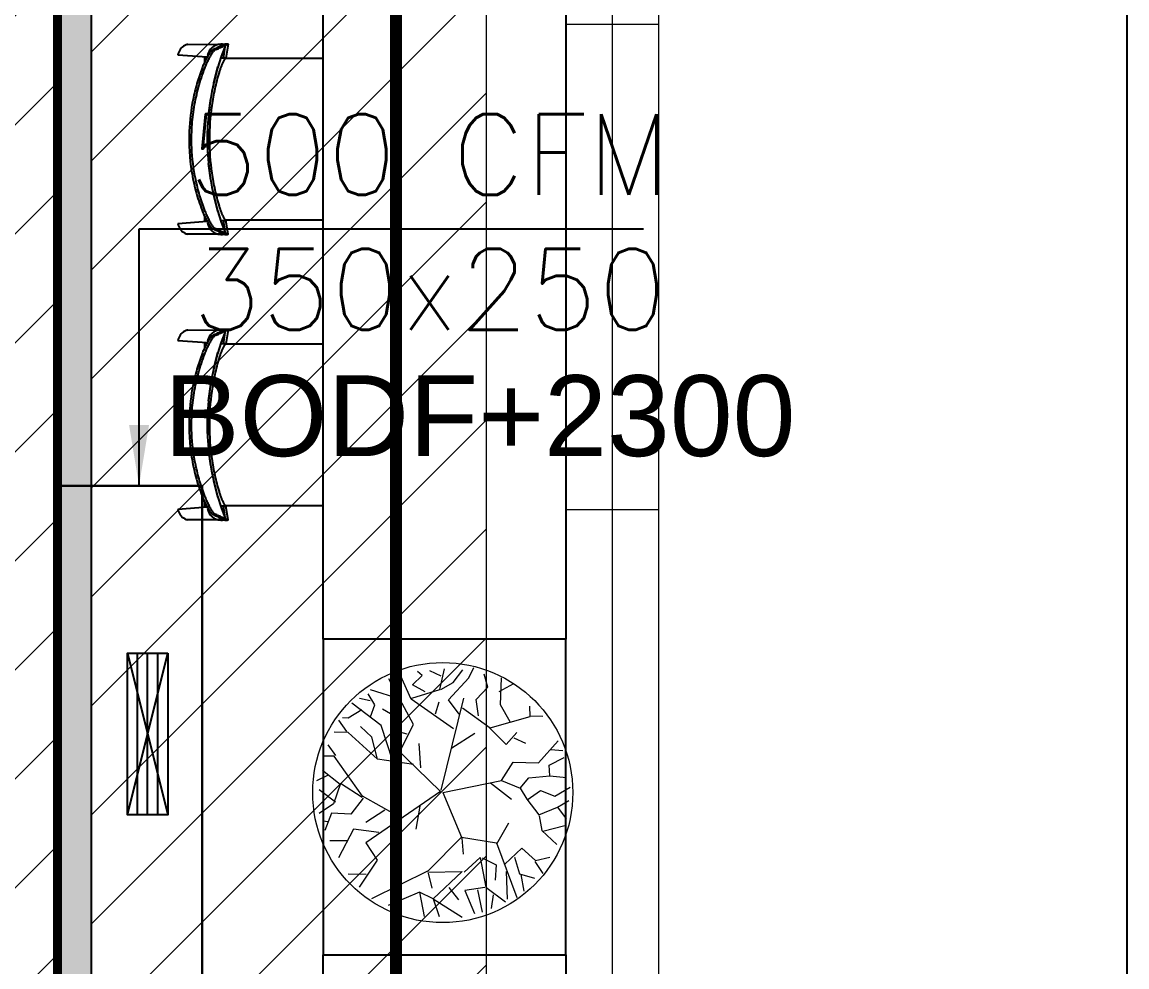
# Model space of a CAD drawing. Header units: millimetres. Extents: x 148480 to 578986, y 39883 to 155062.
# Drawn here: x 255545 to 258276, y 116538 to 118873 of the extents above; entities that cross this region are included whole.
import ezdxf

# ---------------------------------------------------------------- set-up
doc = ezdxf.new("R2010")
doc.units = ezdxf.units.MM
for name, pattern in [('CENTER', [2, 1.25, -0.25, 0.25, -0.25]), ('CONTINU', [0]), ('HIDDEN', [0.375, 0.25, -0.125])]:
    doc.linetypes.add(name, pattern=pattern)
for name, color, linetype in [('CEN', 252, 'CENTER'), ('HATCH', 8, 'Continuous'), ('Hatch 01_UC', 7, 'Continuous'), ('I - MODULAR', 44, 'Continuous'), ('Layer2', 4, 'Continuous'), ('Layer4', 6, 'Continuous'), ('M HVAC DRAIN PIPE', 30, 'Continuous'), ('M-HVAC ELLIPTICAL DUCT', 6, 'Continuous'), ('M-HVAC VRV PIPE', 4, 'Continuous'), ('M-HVAC-BOF', 6, 'Continuous'), ('M-HVAC-GRILLE', 30, 'Continuous'), ('M-HVAC-SUPPLY AIR DUCT', 4, 'Continuous'), ('M-HVAC-TEXT', 7, 'Continuous')]:
    doc.layers.add(name, color=color, linetype=linetype)
for name, color, linetype, lineweight, true_color in [('glass', 7, 'Continuous', 0, 0x0000d6), ('I-01$0$i-plants', 7, 'Continuous', 13, 0x86b300), ('LinearLight', 7, 'Continuous', 5, 0xb41f08)]:
    doc.layers.add(name, color=color, linetype=linetype, lineweight=lineweight, true_color=true_color)
doc.layers.add('HVAC EA DUCT', color=1, linetype='Continuous', lineweight=30)
doc.styles.add('ARAIL', font='arial.ttf')
doc.styles.add('R', font='romans.shx')
doc.styles.add('ROMAND', font='romand__.ttf')
doc.dimstyles.new('Vayucon', dxfattribs={"dimtxt": 200, "dimasz": 150, "dimexe": 0, "dimexo": 0, "dimgap": 9e-05, "dimtad": 1, "dimdec": 0, "dimrnd": 5, "dimzin": 0, "dimdsep": 46, "dimtxsty": 'ROMAND', "dimcen": 90, "dimclrd": 42, "dimclre": 8, "dimclrt": 7, "dimadec": 0, "dimazin": 0, "dimtfac": 1, "dimtdec": 0, "dimtofl": 0, "dimtmove": 1, "dimatfit": 0, "dimfxl": 1, "dimtolj": 1, "dimtzin": 0, "dimarcsym": 0})

# ---------------------------------------------------------------- blocks, each defined once
blk = doc.blocks.new('GFC1')
at = {"layer": 'CEN', "color": 8, "linetype": 'HIDDEN', "lineweight": 0, "ltscale": 1500}
blk.add_lwpolyline([(329102.2, 115433.7), (329102.2, 121385.2)], dxfattribs=at)
at = {"layer": 'DEFPOINTS', "color": 8, "linetype": 'Continuous'}
blk.add_lwpolyline([(330908.9, 62386.8), (289636.8, 62386.8), (289636.8, 144736.9), (330908.9, 144736.9)], close=True, dxfattribs=at)
at = {"layer": 'glass', "color": 8, "linetype": 'Continuous'}
for p, q in [((329522.2, 122978.3), (329522.2, 113853.7)), ((329636.5, 122978.3), (329636.5, 113853.7)), ((329750.9, 122978.3), (329750.9, 113853.7)), ((329750.9, 119853.7), (329522.2, 119853.7)), ((329750.9, 118653.7), (329522.2, 118653.7))]:
    blk.add_line(p, q, dxfattribs=at)
at = {"layer": 'I - MODULAR', "color": 8, "linetype": 'Continuous'}
for p, q in [((328587.4, 119804.1), (328666.4, 119804.6)), ((328657.2, 119804.3), (328667.3, 119804.7)), ((328668.7, 119804.7), (328672.9, 119804.7)), ((328672.9, 119804.7), (328668.7, 119804.7)), ((328673.9, 119802.5), (328680.5, 119802.4)), ((328680.5, 119802.4), (328673.9, 119802.5)), ((328686.8, 119804.6), (328681.3, 119770.3)), ((328635, 119772.2), (328562.8, 119777.9)), ((328629.5, 119761.3), (328629.5, 119772.6)), ((328922.2, 119769.6), (328677.5, 119769.6)), ((328681.3, 119770.3), (328681, 119769.6)), ((328651.3, 119708.8), (328661.9, 119749.2)), ((328638.5, 119629.3), (328643.9, 119670.7)), ((328636.1, 119548.7), (328636.1, 119590.6)), ((328643.9, 119468.6), (328638.5, 119510)), ((328661.8, 119390.7), (328651.3, 119430.5)), ((328562.8, 119361.4), (328635, 119367.1)), ((328629.5, 119366.7), (328629.5, 119378)), ((328680.3, 119335.2), (328675.5, 119369.6)), ((328922.2, 119369.6), (328677.5, 119369.6)), ((328681, 119369.6), (328681.3, 119369)), ((328686.8, 119334.7), (328681.3, 119369)), ((328666.4, 119334.7), (328587.4, 119335.2)), ((328667.3, 119334.6), (328657.2, 119335)), ((328672.9, 119334.6), (328668.7, 119334.6)), ((328668.7, 119334.6), (328672.9, 119334.6)), ((328680.5, 119336.9), (328673.9, 119336.8)), ((328673.9, 119336.8), (328680.5, 119336.9)), ((328587.4, 119097.9), (328666.4, 119098.4)), ((328657.2, 119098.1), (328667.3, 119098.5)), ((328668.7, 119098.5), (328672.9, 119098.5)), ((328672.9, 119098.5), (328668.7, 119098.5)), ((328673.9, 119096.3), (328680.5, 119096.2)), ((328680.5, 119096.2), (328673.9, 119096.3)), ((328686.8, 119098.4), (328681.3, 119064.1)), ((328635, 119066), (328562.8, 119071.7)), ((328629.5, 119055.1), (328629.5, 119066.4)), ((328922.2, 119063.5), (328677.5, 119063.5)), ((328681.3, 119064.1), (328681, 119063.5)), ((328651.3, 119002.6), (328661.9, 119043)), ((328638.5, 118923.1), (328643.9, 118964.5)), ((328636.1, 118842.6), (328636.1, 118884.4)), ((328643.9, 118762.4), (328638.5, 118803.8)), ((328661.8, 118684.5), (328651.3, 118724.3)), ((328629.5, 118660.5), (328629.5, 118671.8)), ((328562.8, 118655.2), (328635, 118660.9)), ((328680.3, 118629), (328675.5, 118663.5)), ((328922.2, 118663.5), (328677.5, 118663.5)), ((328681, 118663.5), (328681.3, 118662.8)), ((328686.8, 118628.5), (328681.3, 118662.8)), ((328666.4, 118628.5), (328587.4, 118629)), ((328667.3, 118628.4), (328657.2, 118628.8)), ((328672.9, 118628.4), (328668.7, 118628.4)), ((328668.7, 118628.4), (328672.9, 118628.4)), ((328680.5, 118630.7), (328673.9, 118630.6)), ((328673.9, 118630.6), (328680.5, 118630.7))]:
    blk.add_line(p, q, dxfattribs=at)
for points in [[(328922.2, 118334.2), (328922.2, 120734.2), (329522.2, 120734.2), (329522.2, 118334.2)], [(328922.2, 117553.7), (329522.2, 117553.7), (329522.2, 118334.2), (328922.2, 118334.2)], [(328922.2, 115153.7), (328922.2, 117553.7), (329522.2, 117553.7), (329522.2, 115153.7)]]:
    blk.add_lwpolyline(points, close=True, dxfattribs=at)
at = {"layer": 'I - MODULAR', "color": 8, "linetype": 'Continuous', "flags": 128}
for points in [[(328675.2, 119769.6), (328680.1, 119803.7), (328680.2, 119804.1)], [(328675.2, 119063.5), (328680.1, 119097.5), (328680.2, 119097.9)]]:
    blk.add_lwpolyline(points, dxfattribs=at)
at = {"layer": 'I - MODULAR', "color": 8, "linetype": 'Continuous'}
for centre, radius, start, end in [((328594.3, 119773), 31.9, 116.628, 171.1714), ((328594.3, 119773), 31.9, 102.4221, 116.628), ((328668.7, 119772.1), 32.6, 90, 172.4198), ((328668.7, 119772.1), 32.6, 90, 172.4198), ((328594.3, 119366.3), 31.9, 188.8286, 243.372), ((328668.7, 119367.2), 32.6, 187.5802, 270), ((328668.7, 119367.2), 32.6, 187.5802, 270), ((328594.3, 119366.3), 31.9, 243.372, 257.5779), ((328594.3, 119066.8), 31.9, 116.628, 171.1714), ((328594.3, 119066.8), 31.9, 102.4221, 116.628), ((328668.7, 119065.9), 32.6, 90, 172.4198), ((328668.7, 119065.9), 32.6, 90, 172.4198), ((328594.3, 118660.1), 31.9, 188.8286, 243.372), ((328668.7, 118661), 32.6, 187.5802, 270), ((328668.7, 118661), 32.6, 187.5802, 270), ((328594.3, 118660.1), 31.9, 243.372, 257.5779)]:
    blk.add_arc(centre, radius, start, end, dxfattribs=at)
for centre in [(329244.9, 119569.6), (329244.9, 118863.5)]:
    blk.add_ellipse(centre, major_axis=(0, 618.5), ratio=0.984957, start_param=1.184993, end_param=1.9566, dxfattribs=at)
for points, knots in [([(328647.5, 119790.3), (328646.8, 119790), (328645.6, 119788.8), (328643.3, 119785.8), (328641.3, 119783), (328639.5, 119780.2), (328638, 119777.7), (328636.8, 119775.7), (328635.6, 119773.6), (328634, 119770.6), (328632, 119766.7), (328629.6, 119761.7), (328626.3, 119754.7), (328624.1, 119749.1), (328622.6, 119745.4)], [0, 0, 0, 0, 0.166667, 0.25, 0.333333, 0.416667, 0.458333, 0.5, 0.541667, 0.583333, 0.666667, 0.75, 0.833333, 1, 1, 1, 1]), ([(328629.3, 119745.4), (328630.8, 119749.1), (328633.1, 119754.7), (328636.3, 119761.7), (328638.8, 119766.7), (328640.8, 119770.6), (328642.5, 119773.5), (328643.7, 119775.7), (328644.8, 119777.7), (328646.4, 119780.2), (328648.2, 119783), (328650.2, 119785.8), (328652.5, 119788.8), (328653.8, 119790), (328654.4, 119790.3)], [0, 0, 0, 0, 0.166667, 0.25, 0.333333, 0.416667, 0.458333, 0.5, 0.541667, 0.583333, 0.666667, 0.75, 0.833333, 1, 1, 1, 1]), ([(328672.2, 119801.6), (328670, 119800.6), (328664.9, 119798.1), (328656.7, 119794.3), (328650.6, 119791.6), (328647.5, 119790.3)], [0.0693294, 0.0693294, 0.0693294, 0.0693294, 0.3333333, 0.6666667, 1, 1, 1, 1]), ([(328680, 119769.6), (328679.8, 119769.6), (328679.1, 119769), (328677.6, 119766.7), (328676.2, 119764.1), (328675, 119761.8), (328673.7, 119759.2), (328672.4, 119756.3), (328671, 119753.1), (328669.2, 119748.6), (328666.9, 119742.5), (328665.3, 119737.3), (328664.5, 119734.6)], [0, 0, 0, 0, 0.142857, 0.285714, 0.357143, 0.428571, 0.5, 0.571429, 0.642857, 0.714286, 0.857143, 1, 1, 1, 1]), ([(328681.2, 119770.3), (328681, 119770.2), (328678.8, 119770.1), (328673.2, 119770), (328669.8, 119770)], [-0.6666667, -0.6666667, -0.6666667, -0.6666667, -0.3333333, -0.0366578, -0.0366578, -0.0366578, -0.0366578]), ([(328622.6, 119745.4), (328617.9, 119732.9), (328609.5, 119707.7), (328596.7, 119656), (328587.7, 119583.1), (328592.4, 119506.3), (328606.5, 119441.1), (328616.7, 119409.5), (328622.6, 119393.9)], [0, 0, 0, 0, 0.111111, 0.222222, 0.444444, 0.722222, 0.861111, 1, 1, 1, 1]), ([(328629.3, 119393.9), (328624.6, 119406.4), (328616, 119431.6), (328603, 119483.3), (328596.1, 119539.6), (328596.7, 119599.6), (328602.3, 119649.3), (328613, 119698.2), (328623.4, 119729.8), (328629.3, 119745.4)], [0, 0, 0, 0, 0.111111, 0.222222, 0.444444, 0.583333, 0.722222, 0.861111, 1, 1, 1, 1]), ([(328664.5, 119734.6), (328660.5, 119721.3), (328653.6, 119694.3), (328643.6, 119639.3), (328638.6, 119569.6), (328643.6, 119499.9), (328653.6, 119445), (328660.5, 119418), (328664.5, 119404.6)], [0, 0, 0, 0, 0.125, 0.25, 0.5, 0.75, 0.875, 1, 1, 1, 1]), ([(328622.6, 119393.9), (328624.1, 119390.2), (328626.3, 119384.6), (328629.6, 119377.6), (328632, 119372.6), (328634, 119368.7), (328635.6, 119365.7), (328636.8, 119363.6), (328638, 119361.6), (328639.5, 119359.1), (328641.3, 119356.3), (328643.3, 119353.4), (328645.6, 119350.5), (328646.8, 119349.3), (328647.5, 119349)], [0, 0, 0, 0, 0.166667, 0.25, 0.333333, 0.416667, 0.458333, 0.5, 0.541667, 0.583333, 0.666667, 0.75, 0.833333, 1, 1, 1, 1]), ([(328654.4, 119349), (328653.8, 119349.3), (328652.5, 119350.5), (328650.2, 119353.4), (328648.2, 119356.3), (328646.4, 119359.1), (328644.8, 119361.6), (328643.7, 119363.6), (328642.5, 119365.7), (328640.8, 119368.7), (328638.8, 119372.6), (328636.3, 119377.6), (328633.1, 119384.6), (328630.8, 119390.2), (328629.3, 119393.9)], [0, 0, 0, 0, 0.166667, 0.25, 0.333333, 0.416667, 0.458333, 0.5, 0.541667, 0.583333, 0.666667, 0.75, 0.833333, 1, 1, 1, 1]), ([(328664.5, 119404.6), (328665.3, 119402), (328666.9, 119396.8), (328669.2, 119390.7), (328671, 119386.2), (328672.4, 119383), (328673.7, 119380.1), (328675, 119377.5), (328676.2, 119375.2), (328677.6, 119372.6), (328679.1, 119370.3), (328679.8, 119369.6), (328680, 119369.6)], [0, 0, 0, 0, 0.142857, 0.285714, 0.357143, 0.428571, 0.5, 0.571429, 0.642857, 0.714286, 0.857143, 1, 1, 1, 1]), ([(328669.8, 119369.3), (328673.2, 119369.2), (328678.8, 119369.2), (328681, 119369.1), (328681.2, 119369)], [-0.9633418, -0.9633418, -0.9633418, -0.9633418, -0.6666667, -0.3333333, -0.3333333, -0.3333333, -0.3333333]), ([(328647.5, 119349), (328650.6, 119347.7), (328656.7, 119344.9), (328664.9, 119341.2), (328670, 119338.7), (328672.2, 119337.7)], [0, 0, 0, 0, 0.3333333, 0.6666667, 0.9304775, 0.9304775, 0.9304775, 0.9304775]), ([(328672.1, 119338.1), (328672.1, 119338), (328672.3, 119337.8), (328672.7, 119337.5), (328673.3, 119337), (328673.8, 119336.7), (328674.1, 119336.5)], [-0.3333333, -0.3333333, -0.3333333, -0.3333333, -0.2916667, -0.25, -0.1666667, 0, 0, 0, 0]), ([(328647.5, 119084.1), (328646.8, 119083.8), (328645.6, 119082.6), (328643.3, 119079.7), (328641.3, 119076.8), (328639.5, 119074), (328638, 119071.5), (328636.8, 119069.5), (328635.6, 119067.4), (328634, 119064.4), (328632, 119060.5), (328629.6, 119055.5), (328626.3, 119048.5), (328624.1, 119042.9), (328622.6, 119039.2)], [0, 0, 0, 0, 0.166667, 0.25, 0.333333, 0.416667, 0.458333, 0.5, 0.541667, 0.583333, 0.666667, 0.75, 0.833333, 1, 1, 1, 1]), ([(328629.3, 119039.2), (328630.8, 119042.9), (328633.1, 119048.5), (328636.3, 119055.5), (328638.8, 119060.5), (328640.8, 119064.4), (328642.5, 119067.4), (328643.7, 119069.5), (328644.8, 119071.5), (328646.4, 119074), (328648.2, 119076.8), (328650.2, 119079.7), (328652.5, 119082.6), (328653.8, 119083.8), (328654.4, 119084.1)], [0, 0, 0, 0, 0.166667, 0.25, 0.333333, 0.416667, 0.458333, 0.5, 0.541667, 0.583333, 0.666667, 0.75, 0.833333, 1, 1, 1, 1]), ([(328672.2, 119095.4), (328670, 119094.4), (328664.9, 119091.9), (328656.7, 119088.2), (328650.6, 119085.5), (328647.5, 119084.1)], [0.0693294, 0.0693294, 0.0693294, 0.0693294, 0.3333333, 0.6666667, 1, 1, 1, 1]), ([(328680, 119063.5), (328679.8, 119063.5), (328679.1, 119062.8), (328677.6, 119060.5), (328676.2, 119057.9), (328675, 119055.6), (328673.7, 119053), (328672.4, 119050.1), (328671, 119046.9), (328669.2, 119042.4), (328666.9, 119036.3), (328665.3, 119031.1), (328664.5, 119028.5)], [0, 0, 0, 0, 0.142857, 0.285714, 0.357143, 0.428571, 0.5, 0.571429, 0.642857, 0.714286, 0.857143, 1, 1, 1, 1]), ([(328681.2, 119064.1), (328681, 119064), (328678.8, 119064), (328673.2, 119063.9), (328669.8, 119063.8)], [-0.6666667, -0.6666667, -0.6666667, -0.6666667, -0.3333333, -0.0366578, -0.0366578, -0.0366578, -0.0366578]), ([(328622.6, 119039.2), (328617.9, 119026.7), (328609.5, 119001.5), (328596.7, 118949.8), (328587.7, 118876.9), (328592.4, 118800.1), (328606.5, 118734.9), (328616.7, 118703.3), (328622.6, 118687.7)], [0, 0, 0, 0, 0.111111, 0.222222, 0.444444, 0.722222, 0.861111, 1, 1, 1, 1]), ([(328629.3, 118687.7), (328624.6, 118700.2), (328616, 118725.4), (328603, 118777.1), (328596.1, 118833.5), (328596.7, 118893.5), (328602.3, 118943.1), (328613, 118992), (328623.4, 119023.6), (328629.3, 119039.2)], [0, 0, 0, 0, 0.111111, 0.222222, 0.444444, 0.583333, 0.722222, 0.861111, 1, 1, 1, 1]), ([(328664.5, 119028.5), (328660.5, 119015.1), (328653.6, 118988.1), (328643.6, 118933.2), (328638.6, 118863.5), (328643.6, 118793.8), (328653.6, 118738.8), (328660.5, 118711.9), (328664.5, 118698.5)], [0, 0, 0, 0, 0.125, 0.25, 0.5, 0.75, 0.875, 1, 1, 1, 1]), ([(328664.5, 118698.5), (328665.3, 118695.9), (328666.9, 118690.7), (328669.2, 118684.5), (328671, 118680), (328672.4, 118676.9), (328673.7, 118673.9), (328675, 118671.3), (328676.2, 118669), (328677.6, 118666.4), (328679.1, 118664.1), (328679.8, 118663.5), (328680, 118663.5)], [0, 0, 0, 0, 0.142857, 0.285714, 0.357143, 0.428571, 0.5, 0.571429, 0.642857, 0.714286, 0.857143, 1, 1, 1, 1]), ([(328622.6, 118687.7), (328624.1, 118684), (328626.3, 118678.4), (328629.6, 118671.4), (328632, 118666.4), (328634, 118662.5), (328635.6, 118659.5), (328636.8, 118657.4), (328638, 118655.4), (328639.5, 118652.9), (328641.3, 118650.1), (328643.3, 118647.3), (328645.6, 118644.3), (328646.8, 118643.1), (328647.5, 118642.8)], [0, 0, 0, 0, 0.166667, 0.25, 0.333333, 0.416667, 0.458333, 0.5, 0.541667, 0.583333, 0.666667, 0.75, 0.833333, 1, 1, 1, 1]), ([(328654.4, 118642.8), (328653.8, 118643.1), (328652.5, 118644.3), (328650.2, 118647.3), (328648.2, 118650.1), (328646.4, 118652.9), (328644.8, 118655.4), (328643.7, 118657.4), (328642.5, 118659.6), (328640.8, 118662.5), (328638.8, 118666.4), (328636.3, 118671.4), (328633.1, 118678.4), (328630.8, 118684), (328629.3, 118687.7)], [0, 0, 0, 0, 0.166667, 0.25, 0.333333, 0.416667, 0.458333, 0.5, 0.541667, 0.583333, 0.666667, 0.75, 0.833333, 1, 1, 1, 1]), ([(328647.5, 118642.8), (328650.6, 118641.5), (328656.7, 118638.8), (328664.9, 118635), (328670, 118632.6), (328672.2, 118631.5)], [0, 0, 0, 0, 0.3333333, 0.6666667, 0.9304775, 0.9304775, 0.9304775, 0.9304775]), ([(328669.8, 118663.1), (328673.2, 118663.1), (328678.8, 118663), (328681, 118662.9), (328681.2, 118662.8)], [-0.9633418, -0.9633418, -0.9633418, -0.9633418, -0.6666667, -0.3333333, -0.3333333, -0.3333333, -0.3333333]), ([(328672.1, 118631.9), (328672.1, 118631.8), (328672.3, 118631.6), (328672.7, 118631.3), (328673.3, 118630.8), (328673.8, 118630.5), (328674.1, 118630.3)], [-0.3333333, -0.3333333, -0.3333333, -0.3333333, -0.2916667, -0.25, -0.1666667, 0, 0, 0, 0])]:
    blk.add_open_spline(points, degree=3, knots=knots, dxfattribs=at)
for points in [[(328654.4, 119790.3), (328657.5, 119791.6), (328663.5, 119794.3), (328672.2, 119798.4), (328677.8, 119801), (328680.5, 119802.4)], [(328672.9, 119804.7), (328675.1, 119804.7), (328678.5, 119804.7), (328680.7, 119804.6), (328680.2, 119804.6), (328679.4, 119804.6)], [(328673.1, 119802.2), (328673.5, 119802.4), (328673.8, 119802.6), (328674.1, 119802.8)], [(328675.7, 119803.2), (328675.2, 119802.9), (328674.6, 119802.7), (328673.9, 119802.5)], [(328674.1, 119802.8), (328674.8, 119803.2), (328676.3, 119803.6), (328677.4, 119803.8), (328677.8, 119803.8)], [(328679.4, 119804.6), (328679.2, 119804.6), (328678.6, 119804.5), (328677.8, 119804.1), (328677.3, 119803.9)], [(328677.8, 119803.8), (328678.9, 119803.9), (328680.4, 119804), (328680.3, 119804.2), (328679.9, 119804.3)], [(328686, 119804.6), (328686.7, 119804.6), (328687.2, 119804.6), (328684.8, 119804.7), (328681.3, 119804.7), (328679, 119804.7)], [(328680.5, 119802.4), (328681.2, 119802.6), (328682.4, 119803.1), (328683.5, 119803.6), (328684, 119803.9)], [(328684, 119803.9), (328684.4, 119804.1), (328685.2, 119804.5), (328685.7, 119804.6), (328686, 119804.6)], [(328678.7, 119769.6), (328680, 119769.6), (328681.5, 119769.6), (328680.8, 119769.6), (328680, 119769.6)], [(328680, 119369.6), (328680.8, 119369.6), (328681.5, 119369.6), (328680, 119369.6), (328678.7, 119369.6)], [(328680.5, 119336.9), (328677.8, 119338.2), (328672.2, 119340.9), (328663.5, 119345), (328657.5, 119347.7), (328654.4, 119349)], [(328679.4, 119334.7), (328680.2, 119334.7), (328680.7, 119334.7), (328678.5, 119334.6), (328675.1, 119334.6), (328672.9, 119334.6)], [(328673.9, 119336.8), (328674.6, 119336.6), (328675.2, 119336.4), (328675.7, 119336.1)], [(328677.8, 119335.5), (328677.4, 119335.5), (328676.3, 119335.7), (328674.8, 119336.1), (328674.1, 119336.5)], [(328677.3, 119335.4), (328677.8, 119335.2), (328678.6, 119334.8), (328679.2, 119334.7), (328679.4, 119334.7)], [(328679.9, 119335), (328680.3, 119335.1), (328680.4, 119335.3), (328678.9, 119335.4), (328677.8, 119335.5)], [(328679, 119334.6), (328681.3, 119334.6), (328684.8, 119334.6), (328687.2, 119334.7), (328686.7, 119334.7), (328686, 119334.7)], [(328684, 119335.4), (328683.5, 119335.7), (328682.4, 119336.2), (328681.2, 119336.7), (328680.5, 119336.9)], [(328686, 119334.7), (328685.7, 119334.7), (328685.2, 119334.8), (328684.4, 119335.2), (328684, 119335.4)], [(328654.4, 119084.1), (328657.5, 119085.4), (328663.5, 119088.1), (328672.2, 119092.2), (328677.8, 119094.9), (328680.5, 119096.2)], [(328672.9, 119098.5), (328675.1, 119098.5), (328678.5, 119098.5), (328680.7, 119098.5), (328680.2, 119098.4), (328679.4, 119098.4)], [(328673.1, 119096), (328673.5, 119096.2), (328673.8, 119096.4), (328674.1, 119096.6)], [(328675.7, 119097), (328675.2, 119096.8), (328674.6, 119096.5), (328673.9, 119096.3)], [(328674.1, 119096.6), (328674.8, 119097), (328676.3, 119097.4), (328677.4, 119097.6), (328677.8, 119097.6)], [(328679.4, 119098.4), (328679.2, 119098.4), (328678.6, 119098.3), (328677.8, 119097.9), (328677.3, 119097.7)], [(328677.8, 119097.6), (328678.9, 119097.7), (328680.4, 119097.8), (328680.3, 119098), (328679.9, 119098.1)], [(328686, 119098.4), (328686.7, 119098.4), (328687.2, 119098.5), (328684.8, 119098.5), (328681.3, 119098.5), (328679, 119098.5)], [(328680.5, 119096.2), (328681.2, 119096.5), (328682.4, 119096.9), (328683.5, 119097.4), (328684, 119097.7)], [(328684, 119097.7), (328684.4, 119097.9), (328685.2, 119098.3), (328685.7, 119098.4), (328686, 119098.4)], [(328678.7, 119063.5), (328680, 119063.5), (328681.5, 119063.5), (328680.8, 119063.5), (328680, 119063.5)], [(328680.5, 118630.7), (328677.8, 118632.1), (328672.2, 118634.8), (328663.5, 118638.8), (328657.5, 118641.5), (328654.4, 118642.8)], [(328680, 118663.5), (328680.8, 118663.5), (328681.5, 118663.5), (328680, 118663.5), (328678.7, 118663.5)], [(328679.4, 118628.5), (328680.2, 118628.5), (328680.7, 118628.5), (328678.5, 118628.4), (328675.1, 118628.4), (328672.9, 118628.4)], [(328673.9, 118630.6), (328674.6, 118630.4), (328675.2, 118630.2), (328675.7, 118629.9)], [(328677.8, 118629.3), (328677.4, 118629.3), (328676.3, 118629.5), (328674.8, 118629.9), (328674.1, 118630.3)], [(328677.3, 118629.2), (328677.8, 118629), (328678.6, 118628.6), (328679.2, 118628.5), (328679.4, 118628.5)], [(328679.9, 118628.9), (328680.3, 118628.9), (328680.4, 118629.1), (328678.9, 118629.2), (328677.8, 118629.3)], [(328679, 118628.4), (328681.3, 118628.4), (328684.8, 118628.4), (328687.2, 118628.5), (328686.7, 118628.5), (328686, 118628.5)], [(328684, 118629.2), (328683.5, 118629.5), (328682.4, 118630), (328681.2, 118630.5), (328680.5, 118630.7)], [(328686, 118628.5), (328685.7, 118628.5), (328685.2, 118628.6), (328684.4, 118629), (328684, 118629.2)]]:
    blk.add_open_spline(points, degree=3, dxfattribs=at)
at = {"layer": 'I-01$0$i-plants', "color": 8}
for p, q in [((329210.5, 118209), (329221.7, 118260.8)), ((329282.1, 118238.6), (329294.5, 118263.9)), ((329145, 118122.5), (329084.3, 118235.5)), ((329139.5, 118185.2), (329113, 118244.1)), ((329142.4, 118220.7), (329166.6, 118244.2)), ((329166.6, 118244.2), (329154.8, 118254.1)), ((329214, 118242.2), (329185.7, 118255.3)), ((329231.7, 118183.5), (329282.1, 118238.6)), ((329243.1, 118226.9), (329267.3, 118258.2)), ((329329.4, 118215.3), (329319.8, 118247.4)), ((329360.3, 118171.1), (329362.5, 118238.6)), ((329112.6, 118185.3), (329038.8, 118208.4)), ((329141, 118188.1), (329210.5, 118209)), ((329174.3, 118203.8), (329142.4, 118220.7)), ((329212.6, 118209.6), (329243.1, 118226.9)), ((329300.5, 118185), (329329.4, 118215.3)), ((329357, 118204.8), (329393.7, 118224)), ((329038, 118181.6), (329011.6, 118187.1)), ((329049.8, 118171.7), (329032.8, 118198.8)), ((329244.3, 118111.9), (329139.5, 118185.2)), ((329199.4, 118149.4), (329208.5, 118179)), ((329213.6, 117960.9), (329269.9, 118188.3)), ((329257.9, 118148.2), (329231.7, 118183.5)), ((329306, 118143.9), (329300.5, 118185)), ((329017.8, 118159.3), (328984, 118138.5)), ((329065.3, 118120.1), (328992.8, 118175.9)), ((329038.8, 118141.5), (329049.8, 118171.7)), ((329098.3, 118143.5), (329068.6, 118161.1)), ((329266.3, 118164.2), (329334.7, 118115)), ((329384, 118129.8), (329360.3, 118171.1)), ((329433.9, 118142.3), (329432.8, 118168.5)), ((328980.4, 118105.3), (328960.6, 118134)), ((328984, 118138.5), (328970.1, 118139.7)), ((329105.4, 118105.3), (329098.3, 118143.5)), ((329334.7, 118115), (329433.9, 118142.3)), ((329433.2, 118144.5), (329464.8, 118143.4)), ((328983.4, 118103.3), (328949.5, 118104.1)), ((329056.6, 118036.9), (328983.4, 118103.3)), ((329042.5, 118091.7), (329014.5, 118118.3)), ((329094, 118032.2), (329065.3, 118120.1)), ((329129.6, 118099.1), (329105.4, 118105.3)), ((329111.3, 118056.1), (329145, 118122.5)), ((329240.3, 118065.4), (329296.5, 118101.1)), ((329332.8, 118114.4), (329374, 118073.4)), ((329374, 118073.4), (329400.9, 118102.7)), ((328953.6, 118046.3), (328934.5, 118072.7)), ((329056.6, 118036.9), (329042.5, 118091.7)), ((329212.2, 117957.6), (329095.8, 118070.1)), ((329163.6, 118015.5), (329159.1, 118075.7)), ((329393.6, 118089.9), (329422, 118076.8)), ((329454.6, 118027.9), (329503.1, 118082.4)), ((328949.3, 118045), (328920.5, 118044.5)), ((329019.5, 117945.5), (328949.3, 118045)), ((329485, 118061.1), (329514.6, 118058.9)), ((329145.5, 118023.6), (329056.6, 118036.9)), ((329362.8, 117984.1), (329391.4, 118030.1)), ((329391.4, 118030.1), (329454.6, 118027.9)), ((329481, 118022.4), (329517.8, 118041.2)), ((329482.2, 117995.8), (329481, 118022.4)), ((328932.4, 117997.1), (328905.2, 117983.7)), ((328964, 117974.4), (328919.9, 118009.3)), ((329408.7, 117965.6), (329430.1, 117990.8)), ((329430.1, 117990.8), (329482.2, 117995.8)), ((329482.2, 117995.8), (329523.5, 117991.9)), ((328952.3, 117930.6), (328911.9, 117961.3)), ((328965.2, 117977.3), (328947.1, 117926.5)), ((329018.1, 117942.2), (328965.2, 117977.3)), ((329217.5, 117954.5), (329362.8, 117984.1)), ((329335.5, 117978.7), (329387.8, 117938.1)), ((329362.8, 117984.1), (329408.7, 117965.6)), ((329408.7, 117965.6), (329425.7, 117938.5)), ((329494.8, 117945.9), (329532.9, 117968.2)), ((329021, 117940.6), (328990.2, 117901.6)), ((329113.3, 117893.3), (329019.5, 117945.5)), ((329212.2, 117957.6), (329027.3, 117830.1)), ((329217.5, 117954.5), (329264.1, 117844.4)), ((329425.7, 117938.5), (329455.4, 117899.4)), ((329426.4, 117936.3), (329459.5, 117959.6)), ((329459.5, 117959.6), (329494.8, 117945.9)), ((329501, 117918.3), (329529.6, 117935.1)), ((328947.1, 117926.5), (328911.8, 117902.5)), ((329074.4, 117911), (329027.6, 117881)), ((329160.7, 117920.9), (329150.9, 117864.2)), ((329455.4, 117899.4), (329501, 117918.3)), ((329501, 117918.3), (329522.8, 117889.9)), ((328933.6, 117882.2), (328921.8, 117884)), ((328942.7, 117903.7), (328926.3, 117861.2)), ((328990.2, 117901.6), (328942.7, 117903.7)), ((329351.6, 117827.9), (329380.9, 117879.5)), ((329456.2, 117896.8), (329462.2, 117861.1)), ((328997.2, 117863.8), (328960.1, 117793.6)), ((329059.7, 117855.6), (328997.2, 117863.8)), ((329462.2, 117861.1), (329499.4, 117826.6)), ((329465.1, 117859.4), (329519.1, 117872.8)), ((328981.1, 117834.9), (328938.5, 117835.2)), ((329027.3, 117830), (329055.7, 117787.6)), ((329264.1, 117844.4), (329181.8, 117761)), ((329264.1, 117844.4), (329350.8, 117830.5)), ((329264.8, 117842.2), (329267.8, 117802.7)), ((329350.8, 117830.5), (329400.6, 117695.1)), ((329371.4, 117777.6), (329413, 117816.9)), ((329413, 117816.9), (329446.8, 117786.8)), ((329055.7, 117787.6), (329011, 117720.4)), ((329270.1, 117757.8), (329310.4, 117794.3)), ((329310.4, 117794.3), (329323.7, 117720.5)), ((329315.2, 117792.9), (329349.4, 117776.3)), ((329349.4, 117776.3), (329347.3, 117738.2)), ((329395, 117795.3), (329407.5, 117753.4)), ((329445.3, 117783.8), (329465.2, 117754.8)), ((329446.8, 117786.8), (329482.1, 117794.9)), ((329028.2, 117752.4), (328983.7, 117752.5)), ((329181.8, 117761), (329041.8, 117692.2)), ((329180.7, 117757.9), (329265.2, 117759.2)), ((329181.4, 117755.6), (329190.3, 117718)), ((329265.2, 117759.2), (329193.7, 117692.1)), ((329374.4, 117759.7), (329377.1, 117690.9)), ((329407.5, 117753.4), (329444.2, 117743.2)), ((329410.4, 117751.8), (329417.8, 117711.2)), ((329232.2, 117719.9), (329256.9, 117689.5)), ((329321.5, 117719.8), (329272.3, 117712.9)), ((329303.1, 117714.3), (329315.3, 117658.9)), ((329323.7, 117720.5), (329372.6, 117684.2)), ((329159.8, 117708.8), (329082.7, 117675.1)), ((329193.7, 117692.1), (329159.8, 117708.8)), ((329159.8, 117708.8), (329171.3, 117647.9)), ((329193.7, 117692.1), (329265.3, 117646.7)), ((329193.7, 117692.1), (329209.1, 117648.6)), ((329272.3, 117712.9), (329296.2, 117656)), ((329342.5, 117702.1), (329337, 117668.2))]:
    blk.add_line(p, q, dxfattribs=at)
at = {"layer": 'I-01$0$i-plants', "color": 8, "linetype": 'CONTINU'}
blk.add_circle((329217.5, 117954.5), 321.5, dxfattribs=at)
blk = doc.blocks.new('celling')
at = {"layer": 'HATCH'}
h = blk.add_hatch(color=8, dxfattribs=at)
h.dxf.hatch_style = 1
edge = h.paths.add_edge_path(flags=16)
edge.add_line((332844, 71504.1), (332844, 62144.6))
edge.add_ellipse((333594, 62144.6), major_axis=(750, 0), ratio=1, start_angle=180, end_angle=270)
edge.add_line((333594, 61394.6), (337293.7, 61394.6))
edge.add_ellipse((337293.7, 62144.6), major_axis=(750, 0), ratio=1, start_angle=270, end_angle=360)
edge.add_line((338043.7, 62144.6), (338043.7, 71504.1))
edge.add_ellipse((337293.7, 71504.1), major_axis=(750, 0), ratio=1, start_angle=0, end_angle=90)
edge.add_line((337293.7, 72254.1), (333594, 72254.1))
edge.add_ellipse((333594, 71504.1), major_axis=(750, 0), ratio=1, start_angle=90, end_angle=180)
edge = h.paths.add_edge_path()
edge.add_line((332769, 71504.1), (332769, 62144.6))
edge.add_ellipse((333594, 62144.6), major_axis=(825, 0), ratio=1, start_angle=180, end_angle=270)
edge.add_line((333594, 61319.6), (337293.7, 61319.6))
edge.add_ellipse((337293.7, 62144.6), major_axis=(825, 0), ratio=1, start_angle=270, end_angle=360)
edge.add_line((338118.7, 62144.6), (338118.7, 71504.1))
edge.add_ellipse((337293.7, 71504.1), major_axis=(825, 0), ratio=1, start_angle=0, end_angle=90)
edge.add_line((337293.7, 72329.1), (333594, 72329.1))
edge.add_ellipse((333594, 71504.1), major_axis=(825, 0), ratio=1, start_angle=90, end_angle=180)
at = {"layer": 'Hatch 01_UC', "linetype": 'Continuous', "lineweight": 0, "transparency": 33554597}
h = blk.add_hatch(dxfattribs=at)
h.set_pattern_fill('ANSI31', color=8, scale=60, angle=180)
h.set_pattern_definition([(225, (368922.34, 87872.28), (134.70384, -134.70384), [])])
edge = h.paths.add_edge_path(flags=16)
edge.add_line((332769, 71504.1), (332769, 62144.6))
edge.add_ellipse((333594, 62144.6), major_axis=(825, 0), ratio=1, start_angle=180, end_angle=270)
edge.add_line((333594, 61319.6), (337293.7, 61319.6))
edge.add_ellipse((337293.7, 62144.6), major_axis=(825, 0), ratio=1, start_angle=270, end_angle=360)
edge.add_line((338118.7, 62144.6), (338118.7, 71504.1))
edge.add_ellipse((337293.7, 71504.1), major_axis=(825, 0), ratio=1, start_angle=0, end_angle=90)
edge.add_line((337293.7, 72329.1), (333594, 72329.1))
edge.add_ellipse((333594, 71504.1), major_axis=(825, 0), ratio=1, start_angle=90, end_angle=180)
h.paths.add_polyline_path([(338525.9, 73284.1), (331794, 73284.1), (331794, 66987.4), (331794, 60362.1), (338762.7, 60362.1), (338762.7, 60894.6), (339095.2, 60894.6), (339095.2, 69869.1), (338534, 69869.1), (338534, 70934.1), (339093.7, 70934.1), (339093.7, 73284.1)])
h = blk.add_hatch(dxfattribs=at)
h.set_pattern_fill('ANSI31', color=8, scale=60, angle=180)
h.set_pattern_definition([(225, (-25813.7, -9e-10), (134.70384, -134.70384), [])])
edge = h.paths.add_edge_path(flags=16)
edge.add_line((333094, 71504.1), (333094, 62144.6))
edge.add_ellipse((333594, 62144.6), major_axis=(500, 0), ratio=1, start_angle=180, end_angle=270)
edge.add_line((333594, 61644.6), (337293.7, 61644.6))
edge.add_ellipse((337293.7, 62144.6), major_axis=(500, 0), ratio=1, start_angle=270, end_angle=360)
edge.add_line((337793.7, 62144.6), (337793.7, 71504.1))
edge.add_ellipse((337293.7, 71504.1), major_axis=(500, 0), ratio=1, start_angle=0, end_angle=90)
edge.add_line((337293.7, 72004.1), (333594, 72004.1))
edge.add_ellipse((333594, 71504.1), major_axis=(500, 0), ratio=1, start_angle=90, end_angle=180)
edge = h.paths.add_edge_path()
edge.add_line((332844, 71504.1), (332844, 62144.6))
edge.add_ellipse((333594, 62144.6), major_axis=(750, 0), ratio=1, start_angle=180, end_angle=270)
edge.add_line((333594, 61394.6), (337293.7, 61394.6))
edge.add_ellipse((337293.7, 62144.6), major_axis=(750, 0), ratio=1, start_angle=270, end_angle=360)
edge.add_line((338043.7, 62144.6), (338043.7, 71504.1))
edge.add_ellipse((337293.7, 71504.1), major_axis=(750, 0), ratio=1, start_angle=0, end_angle=90)
edge.add_line((337293.7, 72254.1), (333594, 72254.1))
edge.add_ellipse((333594, 71504.1), major_axis=(750, 0), ratio=1, start_angle=90, end_angle=180)
at = {"layer": 'Hatch 01_UC', "color": 8, "linetype": 'Continuous', "lineweight": 0}
blk.add_lwpolyline([(331794, 60362.1), (339095.2, 60362.1), (339095.2, 73284.1), (331794, 73284.1)], close=True, dxfattribs=at)
at = {"layer": 'LinearLight', "color": 8, "const_width": 5}
for points in [[(333594, 72329.1, 0.414214), (332769, 71504.1), (332769, 62144.6, 0.414214), (333594, 61319.6), (337293.7, 61319.6, 0.414214), (338118.7, 62144.6), (338118.7, 71504.1, 0.414214), (337293.7, 72329.1)], [(333594, 72254.1, 0.414214), (332844, 71504.1), (332844, 62144.6, 0.414214), (333594, 61394.6), (337293.7, 61394.6, 0.414214), (338043.7, 62144.6), (338043.7, 71504.1, 0.414214), (337293.7, 72254.1)]]:
    blk.add_lwpolyline(points, format="xyb", close=True, dxfattribs=at)
blk = doc.blocks.new('BEAM')
at = {"layer": 'CEN', "color": 11, "linetype": 'HIDDEN', "lineweight": 0, "ltscale": 1500, "const_width": 30}
blk.add_lwpolyline([(389102.2, 115433.7), (389102.2, 121385.2)], dxfattribs=at)
blk = doc.blocks.new('BEE')
at = {"layer": 'M-HVAC VRV PIPE', "linetype": 'Continuous'}
blk.add_blockref('BEAM', (0, 0), dxfattribs=at)

msp = doc.modelspace()

# ---------------------------------------------------------------- block references
at = {"layer": 'Layer4', "linetype": 'Continuous', "rotation": 360}
msp.add_blockref('GFC1', (-72632.4, -986), dxfattribs=at)

# ---------------------------------------------------------------- next in the draw order: linework, layer by layer
at = {"layer": 'HVAC EA DUCT'}
for p, q in [((255640.7, 115790.8, 0), (255640.7, 117727.3, 0)), ((255640.7, 117727.3, 0), (255990.7, 117727.3, 0)), ((255990.7, 117727.3, 0), (255990.7, 115790.8, 0))]:
    msp.add_line(p, q, dxfattribs=at)
at = {"layer": 'M HVAC DRAIN PIPE', "color": 30, "linetype": 'Continuous', "const_width": 20, "elevation": 0}
msp.add_lwpolyline([(255631.3, 124998.7), (255631.3, 124734.9), (255631.3, 124734.9), (255631.3, 113458.5), (256663, 113458.5)], dxfattribs=at)
at = {"layer": 'M-HVAC ELLIPTICAL DUCT', "linetype": 'Continuous'}
for p, q in [((255805.5, 117313.2), (255905.5, 116913.2)), ((255805.5, 116913.2), (255905.5, 117313.2))]:
    msp.add_line(p, q, dxfattribs=at)
msp.add_lwpolyline([(255905.5, 117313.2), (255905.5, 116913.2), (255805.5, 116913.2), (255805.5, 117313.2)], close=True, dxfattribs=at)
at = {"layer": 'M-HVAC-GRILLE', "color": 183}
for p, q in [((255830.5, 116913.2), (255830.5, 117313.2)), ((255855.5, 116913.2), (255855.5, 117313.2)), ((255880.5, 116913.2), (255880.5, 117313.2))]:
    msp.add_line(p, q, dxfattribs=at)
at = {"layer": 'M-HVAC-GRILLE'}
msp.add_lwpolyline([(255905.5, 117313.2), (255905.5, 116913.2), (255805.5, 116913.2), (255805.5, 117313.2)], close=True, dxfattribs=at)

# ---------------------------------------------------------------- next in the draw order: block references
at = {"layer": 'Hatch 01_UC', "color": 252, "linetype": 'Continuous', "true_color": 0x939598, "rotation": 360}
msp.add_blockref('celling', (-82402.2, 52046.6), dxfattribs=at)
at = {"layer": 'Layer2', "linetype": 'Continuous', "rotation": 360}
msp.add_blockref('BEE', (-132632.4, -986), dxfattribs=at)

# ---------------------------------------------------------------- next in the draw order: texts
at = {"layer": 'M-HVAC-BOF', "color": 6, "lineweight": -2, "insert": (255896.5, 118000.4, 0), "char_height": 200, "width": 1028.731, "attachment_point": 1, "style": 'ARAIL'}
msp.add_mtext('BODF+2300', dxfattribs=at)
at = {"layer": 'M-HVAC-TEXT', "color": 7, "insert": (256552.4, 118646, 0), "char_height": 200, "width": 2790.775, "attachment_point": 2, "style": 'R'}
msp.add_mtext('500 CFM\\P350x250', dxfattribs=at)

# ---------------------------------------------------------------- next in the draw order: leaders
at = {"layer": 'M-HVAC-SUPPLY AIR DUCT', "color": 0, "linetype": 'Continuous'}
msp.add_leader([(255834.4, 117727.3, 0), (255834.4, 118362.5, 0), (257081.2, 118362.5, 0)], dimstyle='Vayucon', dxfattribs=at)

doc.saveas('drawing.dxf')
